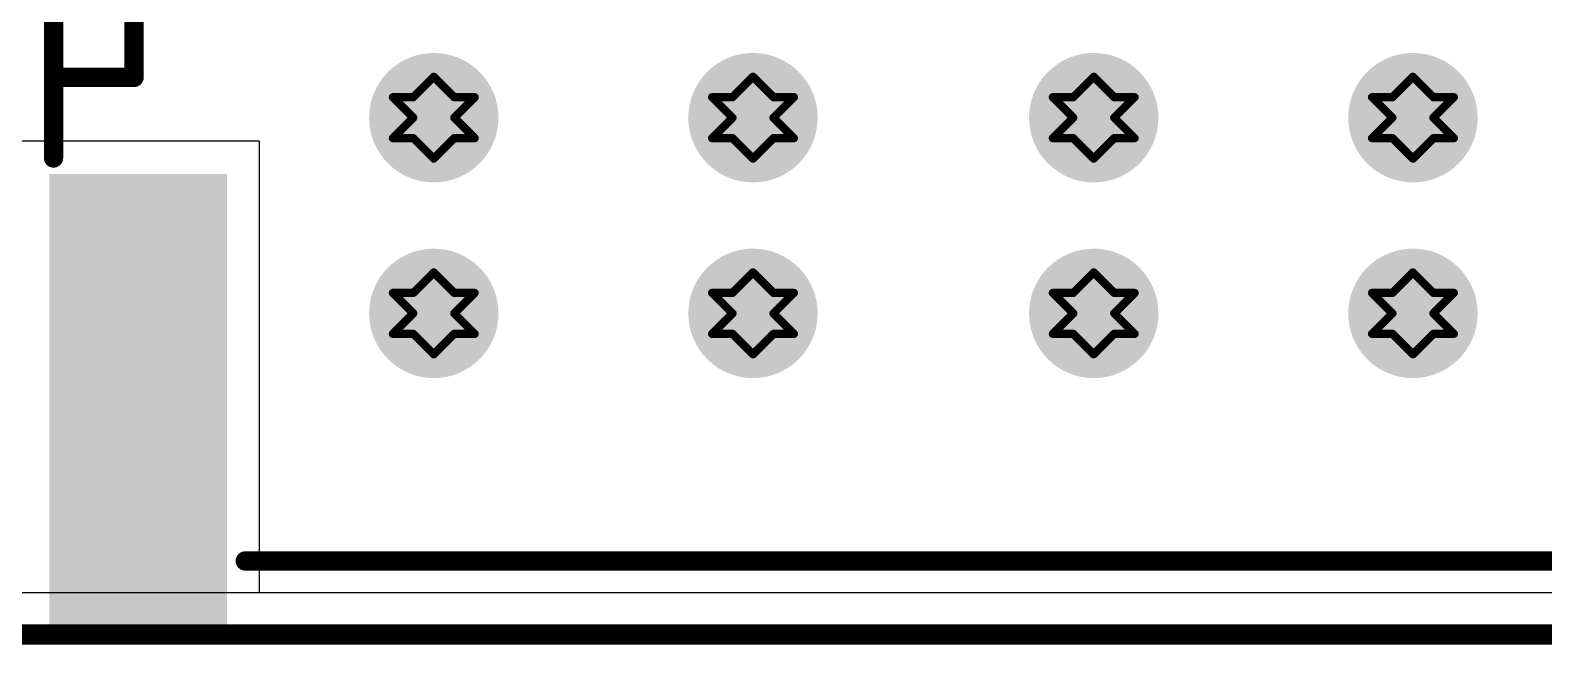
# Model space of a CAD drawing. Header units: inches. Extents: x -3 to 177, y -3 to 61.
# Drawn here: x 4.36 to 13.75, y -2.56 to 1.25 of the extents above; entities that cross this region are included whole.
import ezdxf

# ---------------------------------------------------------------- set-up
doc = ezdxf.new("R2010")
doc.units = ezdxf.units.IN
for name, color, linetype in [('Board Outline', 216, 'Continuous'), ('Bottom Layer', 5, 'Continuous'), ('Bottom Overlay', 54, 'Continuous'), ('Bottom Paste', 16, 'Continuous'), ('Bottom Solder', 6, 'Continuous'), ('Drill Drawing', 1, 'Continuous'), ('Top Layer', 1, 'Continuous'), ('Top Solder', 216, 'Continuous'), ('Via Holes', 16, 'Continuous')]:
    doc.layers.add(name, color=color, linetype=linetype)

# ---------------------------------------------------------------- blocks, each defined once
blk = doc.blocks.new('SM06B_GHS_TB_LF__SN__B_10')
at = {"layer": 'Bottom Layer'}
blk.add_hatch(color=5, dxfattribs=at).paths.add_polyline_path([(4.474590999999999, 3.0994223), (5.474589, 3.0994223), (5.474589, 0.3994277), (4.474590999999999, 0.3994277)])
at = {"layer": 'Bottom Paste'}
blk.add_hatch(color=16, dxfattribs=at).paths.add_polyline_path([(4.474590999999999, 3.0994223), (5.474589, 3.0994223), (5.474589, 0.3994277), (4.474590999999999, 0.3994277)])
at = {"layer": 'Bottom Solder'}
blk.add_hatch(color=6, dxfattribs=at).paths.add_polyline_path([(4.423791, 3.1502223), (5.525389, 3.1502223), (5.525389, 0.3486277), (4.423791, 0.3486277)])
at = {"layer": 'Bottom Overlay'}
for points in [[(-0.4500372, 2.7500072, 0.1199896, 0.1199896, 0), (-4.3100752, 2.7500072, 0.1199896, 0.1199896, 0)], [(4.3100244, 2.7500072, 0.1199896, 0.1199896, 0), (-0.4500372, 2.7500072, 0.1199896, 0.1199896, 0)], [(5.4999636, 0.2500122, 0.1199896, 0.1199896, 0), (5.4999636, -1.499997, 0.1199896, 0.1199896, 0)], [(5.4999636, -0.2499868, 0.1199896, 0.1199896, 0), (4.999964599999999, -0.2499868, 0.1199896, 0.1199896, 0)], [(4.999964599999999, -0.2499868, 0.1199896, 0.1199896, 0), (4.999964599999999, -1.499997, 0.1199896, 0.1199896, 0)]]:
    blk.add_lwpolyline(points, format="xyseb", dxfattribs=at)
for points in [[(-0.4800346, 2.7500072, 0.05999479999999999, 0.05999479999999999, 1), (-0.4200398, 2.7500072, 0.05999479999999999, 0.05999479999999999, 1)], [(-0.4800346, 2.7500072, 0.05999479999999999, 0.05999479999999999, 1), (-0.4200398, 2.7500072, 0.05999479999999999, 0.05999479999999999, 1)], [(4.280027, 2.7500072, 0.05999479999999999, 0.05999479999999999, 1), (4.3400218, 2.7500072, 0.05999479999999999, 0.05999479999999999, 1)], [(5.469966199999999, 0.2500122, 0.05999479999999999, 0.05999479999999999, 1), (5.529960999999999, 0.2500122, 0.05999479999999999, 0.05999479999999999, 1)], [(4.9699672, -0.2499868, 0.05999479999999999, 0.05999479999999999, 1), (5.029962, -0.2499868, 0.05999479999999999, 0.05999479999999999, 1)], [(4.9699672, -0.2499868, 0.05999479999999999, 0.05999479999999999, 1), (5.029962, -0.2499868, 0.05999479999999999, 0.05999479999999999, 1)], [(5.469966199999999, -0.2499868, 0.05999479999999999, 0.05999479999999999, 1), (5.529960999999999, -0.2499868, 0.05999479999999999, 0.05999479999999999, 1)]]:
    blk.add_lwpolyline(points, format="xyseb", close=True, dxfattribs=at)

msp = doc.modelspace()

# ---------------------------------------------------------------- hatches: boundary and pattern name
at = {"layer": 'Bottom Layer'}
h = msp.add_hatch(color=5, dxfattribs=at)
edge = h.paths.add_edge_path()
edge.add_arc((6.8601971, 0.70600062), 0.2999994, 0, 360)
h = msp.add_hatch(color=5, dxfattribs=at)
edge = h.paths.add_edge_path()
edge.add_arc((8.8413971, 0.70600062), 0.2999994, 0, 360)
h = msp.add_hatch(color=5, dxfattribs=at)
edge = h.paths.add_edge_path()
edge.add_arc((10.95625444, 0.70600062), 0.2999994, 0, 360)
h = msp.add_hatch(color=5, dxfattribs=at)
edge = h.paths.add_edge_path()
edge.add_arc((12.93745444, 0.70600062), 0.2999994, 0, 360)
h = msp.add_hatch(color=5, dxfattribs=at)
edge = h.paths.add_edge_path()
edge.add_arc((6.8601971, -0.508), 0.2999994, 0, 360)
h = msp.add_hatch(color=5, dxfattribs=at)
edge = h.paths.add_edge_path()
edge.add_arc((8.8413971, -0.508), 0.2999994, 0, 360)
h = msp.add_hatch(color=5, dxfattribs=at)
edge = h.paths.add_edge_path()
edge.add_arc((10.95625444, -0.508), 0.2999994, 0, 360)
h = msp.add_hatch(color=5, dxfattribs=at)
edge = h.paths.add_edge_path()
edge.add_arc((12.93745444, -0.508), 0.2999994, 0, 360)
at = {"layer": 'Bottom Solder'}
h = msp.add_hatch(color=6, dxfattribs=at)
edge = h.paths.add_edge_path()
edge.add_arc((6.8601971, 0.70600062), 0.4015993999999999, 0, 360)
h = msp.add_hatch(color=6, dxfattribs=at)
edge = h.paths.add_edge_path()
edge.add_arc((8.8413971, 0.70600062), 0.4015993999999999, 0, 360)
h = msp.add_hatch(color=6, dxfattribs=at)
edge = h.paths.add_edge_path()
edge.add_arc((10.95625444, 0.70600062), 0.4015993999999999, 0, 360)
h = msp.add_hatch(color=6, dxfattribs=at)
edge = h.paths.add_edge_path()
edge.add_arc((12.93745444, 0.70600062), 0.4015993999999999, 0, 360)
h = msp.add_hatch(color=6, dxfattribs=at)
edge = h.paths.add_edge_path()
edge.add_arc((6.8601971, -0.508), 0.4015993999999999, 0, 360)
h = msp.add_hatch(color=6, dxfattribs=at)
edge = h.paths.add_edge_path()
edge.add_arc((8.8413971, -0.508), 0.4015993999999999, 0, 360)
h = msp.add_hatch(color=6, dxfattribs=at)
edge = h.paths.add_edge_path()
edge.add_arc((10.95625444, -0.508), 0.4015993999999999, 0, 360)
h = msp.add_hatch(color=6, dxfattribs=at)
edge = h.paths.add_edge_path()
edge.add_arc((12.93745444, -0.508), 0.4015993999999999, 0, 360)
at = {"layer": 'Top Layer'}
h = msp.add_hatch(color=1, dxfattribs=at)
edge = h.paths.add_edge_path()
edge.add_arc((6.8601971, 0.70600062), 0.2999994, 0, 360)
h = msp.add_hatch(color=1, dxfattribs=at)
edge = h.paths.add_edge_path()
edge.add_arc((8.8413971, 0.70600062), 0.2999994, 0, 360)
h = msp.add_hatch(color=1, dxfattribs=at)
edge = h.paths.add_edge_path()
edge.add_arc((10.95625444, 0.70600062), 0.2999994, 0, 360)
h = msp.add_hatch(color=1, dxfattribs=at)
edge = h.paths.add_edge_path()
edge.add_arc((12.93745444, 0.70600062), 0.2999994, 0, 360)
h = msp.add_hatch(color=1, dxfattribs=at)
edge = h.paths.add_edge_path()
edge.add_arc((6.8601971, -0.508), 0.2999994, 0, 360)
h = msp.add_hatch(color=1, dxfattribs=at)
edge = h.paths.add_edge_path()
edge.add_arc((8.8413971, -0.508), 0.2999994, 0, 360)
h = msp.add_hatch(color=1, dxfattribs=at)
edge = h.paths.add_edge_path()
edge.add_arc((10.95625444, -0.508), 0.2999994, 0, 360)
h = msp.add_hatch(color=1, dxfattribs=at)
edge = h.paths.add_edge_path()
edge.add_arc((12.93745444, -0.508), 0.2999994, 0, 360)
at = {"layer": 'Top Solder'}
h = msp.add_hatch(color=216, dxfattribs=at)
edge = h.paths.add_edge_path()
edge.add_arc((6.8601971, 0.70600062), 0.4015993999999999, 0, 360)
h = msp.add_hatch(color=216, dxfattribs=at)
edge = h.paths.add_edge_path()
edge.add_arc((8.8413971, 0.70600062), 0.4015993999999999, 0, 360)
h = msp.add_hatch(color=216, dxfattribs=at)
edge = h.paths.add_edge_path()
edge.add_arc((10.95625444, 0.70600062), 0.4015993999999999, 0, 360)
h = msp.add_hatch(color=216, dxfattribs=at)
edge = h.paths.add_edge_path()
edge.add_arc((12.93745444, 0.70600062), 0.4015993999999999, 0, 360)
h = msp.add_hatch(color=216, dxfattribs=at)
edge = h.paths.add_edge_path()
edge.add_arc((6.8601971, -0.508), 0.4015993999999999, 0, 360)
h = msp.add_hatch(color=216, dxfattribs=at)
edge = h.paths.add_edge_path()
edge.add_arc((8.8413971, -0.508), 0.4015993999999999, 0, 360)
h = msp.add_hatch(color=216, dxfattribs=at)
edge = h.paths.add_edge_path()
edge.add_arc((10.95625444, -0.508), 0.4015993999999999, 0, 360)
h = msp.add_hatch(color=216, dxfattribs=at)
edge = h.paths.add_edge_path()
edge.add_arc((12.93745444, -0.508), 0.4015993999999999, 0, 360)
at = {"layer": 'Via Holes'}
h = msp.add_hatch(color=7, dxfattribs=at)
edge = h.paths.add_edge_path()
edge.add_arc((6.8601971, 0.70600062), 0.1499997, 0, 360)
h = msp.add_hatch(color=7, dxfattribs=at)
edge = h.paths.add_edge_path()
edge.add_arc((8.8413971, 0.70600062), 0.1499997, 0, 360)
h = msp.add_hatch(color=7, dxfattribs=at)
edge = h.paths.add_edge_path()
edge.add_arc((10.95625444, 0.70600062), 0.1499997, 0, 360)
h = msp.add_hatch(color=7, dxfattribs=at)
edge = h.paths.add_edge_path()
edge.add_arc((12.93745444, 0.70600062), 0.1499997, 0, 360)
h = msp.add_hatch(color=7, dxfattribs=at)
edge = h.paths.add_edge_path()
edge.add_arc((6.8601971, -0.508), 0.1499997, 0, 360)
h = msp.add_hatch(color=7, dxfattribs=at)
edge = h.paths.add_edge_path()
edge.add_arc((8.8413971, -0.508), 0.1499997, 0, 360)
h = msp.add_hatch(color=7, dxfattribs=at)
edge = h.paths.add_edge_path()
edge.add_arc((10.95625444, -0.508), 0.1499997, 0, 360)
h = msp.add_hatch(color=7, dxfattribs=at)
edge = h.paths.add_edge_path()
edge.add_arc((12.93745444, -0.508), 0.1499997, 0, 360)

# ---------------------------------------------------------------- linework, layer by layer
at = {"layer": 'Board Outline'}
msp.add_lwpolyline([(0.50000154, -2.50000008, 0.127, 0.127, 0), (19.4999991, -2.50000008, 0.127, 0.127, 0)], format="xyseb", dxfattribs=at)
at = {"layer": 'Bottom Layer'}
for p, q in [((5.779328039999999, 0.56057292), (4.27133004, 0.56057292)), ((5.779328039999999, -2.24103438), (5.779328039999999, 0.56057292)), ((14.22051004, -2.24103692), (5.779328039999999, -2.24103438))]:
    msp.add_line(p, q, dxfattribs=at)
at = {"layer": 'Drill Drawing'}
for points in [[(6.7331971, 0.83300062, 0.0508, 0.0508, 0), (6.8601971, 0.9600006199999999, 0.0508, 0.0508, 0)], [(6.8601971, 0.9600006199999999, 0.0508, 0.0508, 0), (6.987197099999999, 0.83300062, 0.0508, 0.0508, 0)], [(8.7143971, 0.83300062, 0.0508, 0.0508, 0), (8.8413971, 0.9600006199999999, 0.0508, 0.0508, 0)], [(8.8413971, 0.9600006199999999, 0.0508, 0.0508, 0), (8.9683971, 0.83300062, 0.0508, 0.0508, 0)], [(10.82925444, 0.83300062, 0.0508, 0.0508, 0), (10.95625444, 0.9600006199999999, 0.0508, 0.0508, 0)], [(10.95625444, 0.9600006199999999, 0.0508, 0.0508, 0), (11.08325444, 0.83300062, 0.0508, 0.0508, 0)], [(12.81045444, 0.83300062, 0.0508, 0.0508, 0), (12.93745444, 0.9600006199999999, 0.0508, 0.0508, 0)], [(12.93745444, 0.9600006199999999, 0.0508, 0.0508, 0), (13.06445444, 0.83300062, 0.0508, 0.0508, 0)], [(6.606197099999999, 0.83300062, 0.0508, 0.0508, 0), (6.7331971, 0.70600062, 0.0508, 0.0508, 0)], [(6.606197099999999, 0.83300062, 0.0508, 0.0508, 0), (6.7331971, 0.83300062, 0.0508, 0.0508, 0)], [(6.987197099999999, 0.83300062, 0.0508, 0.0508, 0), (7.1141971, 0.83300062, 0.0508, 0.0508, 0)], [(6.987197099999999, 0.70600062, 0.0508, 0.0508, 0), (7.1141971, 0.83300062, 0.0508, 0.0508, 0)], [(8.5873971, 0.83300062, 0.0508, 0.0508, 0), (8.7143971, 0.70600062, 0.0508, 0.0508, 0)], [(8.5873971, 0.83300062, 0.0508, 0.0508, 0), (8.7143971, 0.83300062, 0.0508, 0.0508, 0)], [(8.9683971, 0.83300062, 0.0508, 0.0508, 0), (9.0953971, 0.83300062, 0.0508, 0.0508, 0)], [(8.9683971, 0.70600062, 0.0508, 0.0508, 0), (9.0953971, 0.83300062, 0.0508, 0.0508, 0)], [(10.70225444, 0.83300062, 0.0508, 0.0508, 0), (10.82925444, 0.70600062, 0.0508, 0.0508, 0)], [(10.70225444, 0.83300062, 0.0508, 0.0508, 0), (10.82925444, 0.83300062, 0.0508, 0.0508, 0)], [(11.08325444, 0.83300062, 0.0508, 0.0508, 0), (11.21025444, 0.83300062, 0.0508, 0.0508, 0)], [(11.08325444, 0.70600062, 0.0508, 0.0508, 0), (11.21025444, 0.83300062, 0.0508, 0.0508, 0)], [(12.68345444, 0.83300062, 0.0508, 0.0508, 0), (12.81045444, 0.70600062, 0.0508, 0.0508, 0)], [(12.68345444, 0.83300062, 0.0508, 0.0508, 0), (12.81045444, 0.83300062, 0.0508, 0.0508, 0)], [(13.06445444, 0.83300062, 0.0508, 0.0508, 0), (13.19145444, 0.83300062, 0.0508, 0.0508, 0)], [(13.06445444, 0.70600062, 0.0508, 0.0508, 0), (13.19145444, 0.83300062, 0.0508, 0.0508, 0)], [(6.606197099999999, 0.57900062, 0.0508, 0.0508, 0), (6.7331971, 0.70600062, 0.0508, 0.0508, 0)], [(6.987197099999999, 0.70600062, 0.0508, 0.0508, 0), (7.1141971, 0.57900062, 0.0508, 0.0508, 0)], [(8.5873971, 0.57900062, 0.0508, 0.0508, 0), (8.7143971, 0.70600062, 0.0508, 0.0508, 0)], [(8.9683971, 0.70600062, 0.0508, 0.0508, 0), (9.0953971, 0.57900062, 0.0508, 0.0508, 0)], [(10.70225444, 0.57900062, 0.0508, 0.0508, 0), (10.82925444, 0.70600062, 0.0508, 0.0508, 0)], [(11.08325444, 0.70600062, 0.0508, 0.0508, 0), (11.21025444, 0.57900062, 0.0508, 0.0508, 0)], [(12.68345444, 0.57900062, 0.0508, 0.0508, 0), (12.81045444, 0.70600062, 0.0508, 0.0508, 0)], [(13.06445444, 0.70600062, 0.0508, 0.0508, 0), (13.19145444, 0.57900062, 0.0508, 0.0508, 0)], [(6.606197099999999, 0.57900062, 0.0508, 0.0508, 0), (6.7331971, 0.57900062, 0.0508, 0.0508, 0)], [(6.7331971, 0.57900062, 0.0508, 0.0508, 0), (6.8601971, 0.45200062, 0.0508, 0.0508, 0)], [(6.8601971, 0.45200062, 0.0508, 0.0508, 0), (6.987197099999999, 0.57900062, 0.0508, 0.0508, 0)], [(6.987197099999999, 0.57900062, 0.0508, 0.0508, 0), (7.1141971, 0.57900062, 0.0508, 0.0508, 0)], [(8.5873971, 0.57900062, 0.0508, 0.0508, 0), (8.7143971, 0.57900062, 0.0508, 0.0508, 0)], [(8.7143971, 0.57900062, 0.0508, 0.0508, 0), (8.8413971, 0.45200062, 0.0508, 0.0508, 0)], [(8.8413971, 0.45200062, 0.0508, 0.0508, 0), (8.9683971, 0.57900062, 0.0508, 0.0508, 0)], [(8.9683971, 0.57900062, 0.0508, 0.0508, 0), (9.0953971, 0.57900062, 0.0508, 0.0508, 0)], [(10.70225444, 0.57900062, 0.0508, 0.0508, 0), (10.82925444, 0.57900062, 0.0508, 0.0508, 0)], [(10.82925444, 0.57900062, 0.0508, 0.0508, 0), (10.95625444, 0.45200062, 0.0508, 0.0508, 0)], [(10.95625444, 0.45200062, 0.0508, 0.0508, 0), (11.08325444, 0.57900062, 0.0508, 0.0508, 0)], [(11.08325444, 0.57900062, 0.0508, 0.0508, 0), (11.21025444, 0.57900062, 0.0508, 0.0508, 0)], [(12.68345444, 0.57900062, 0.0508, 0.0508, 0), (12.81045444, 0.57900062, 0.0508, 0.0508, 0)], [(12.81045444, 0.57900062, 0.0508, 0.0508, 0), (12.93745444, 0.45200062, 0.0508, 0.0508, 0)], [(12.93745444, 0.45200062, 0.0508, 0.0508, 0), (13.06445444, 0.57900062, 0.0508, 0.0508, 0)], [(13.06445444, 0.57900062, 0.0508, 0.0508, 0), (13.19145444, 0.57900062, 0.0508, 0.0508, 0)], [(6.7331971, -0.3809999999999999, 0.0508, 0.0508, 0), (6.8601971, -0.254, 0.0508, 0.0508, 0)], [(6.8601971, -0.254, 0.0508, 0.0508, 0), (6.987197099999999, -0.3809999999999999, 0.0508, 0.0508, 0)], [(8.7143971, -0.3809999999999999, 0.0508, 0.0508, 0), (8.8413971, -0.254, 0.0508, 0.0508, 0)], [(8.8413971, -0.254, 0.0508, 0.0508, 0), (8.9683971, -0.3809999999999999, 0.0508, 0.0508, 0)], [(10.82925444, -0.3809999999999999, 0.0508, 0.0508, 0), (10.95625444, -0.254, 0.0508, 0.0508, 0)], [(10.95625444, -0.254, 0.0508, 0.0508, 0), (11.08325444, -0.3809999999999999, 0.0508, 0.0508, 0)], [(12.81045444, -0.3809999999999999, 0.0508, 0.0508, 0), (12.93745444, -0.254, 0.0508, 0.0508, 0)], [(12.93745444, -0.254, 0.0508, 0.0508, 0), (13.06445444, -0.3809999999999999, 0.0508, 0.0508, 0)], [(6.606197099999999, -0.3809999999999999, 0.0508, 0.0508, 0), (6.7331971, -0.508, 0.0508, 0.0508, 0)], [(6.606197099999999, -0.3809999999999999, 0.0508, 0.0508, 0), (6.7331971, -0.3809999999999999, 0.0508, 0.0508, 0)], [(6.987197099999999, -0.3809999999999999, 0.0508, 0.0508, 0), (7.1141971, -0.3809999999999999, 0.0508, 0.0508, 0)], [(6.987197099999999, -0.508, 0.0508, 0.0508, 0), (7.1141971, -0.3809999999999999, 0.0508, 0.0508, 0)], [(8.5873971, -0.3809999999999999, 0.0508, 0.0508, 0), (8.7143971, -0.508, 0.0508, 0.0508, 0)], [(8.5873971, -0.3809999999999999, 0.0508, 0.0508, 0), (8.7143971, -0.3809999999999999, 0.0508, 0.0508, 0)], [(8.9683971, -0.3809999999999999, 0.0508, 0.0508, 0), (9.0953971, -0.3809999999999999, 0.0508, 0.0508, 0)], [(8.9683971, -0.508, 0.0508, 0.0508, 0), (9.0953971, -0.3809999999999999, 0.0508, 0.0508, 0)], [(10.70225444, -0.3809999999999999, 0.0508, 0.0508, 0), (10.82925444, -0.508, 0.0508, 0.0508, 0)], [(10.70225444, -0.3809999999999999, 0.0508, 0.0508, 0), (10.82925444, -0.3809999999999999, 0.0508, 0.0508, 0)], [(11.08325444, -0.3809999999999999, 0.0508, 0.0508, 0), (11.21025444, -0.3809999999999999, 0.0508, 0.0508, 0)], [(11.08325444, -0.508, 0.0508, 0.0508, 0), (11.21025444, -0.3809999999999999, 0.0508, 0.0508, 0)], [(12.68345444, -0.3809999999999999, 0.0508, 0.0508, 0), (12.81045444, -0.508, 0.0508, 0.0508, 0)], [(12.68345444, -0.3809999999999999, 0.0508, 0.0508, 0), (12.81045444, -0.3809999999999999, 0.0508, 0.0508, 0)], [(13.06445444, -0.3809999999999999, 0.0508, 0.0508, 0), (13.19145444, -0.3809999999999999, 0.0508, 0.0508, 0)], [(13.06445444, -0.508, 0.0508, 0.0508, 0), (13.19145444, -0.3809999999999999, 0.0508, 0.0508, 0)], [(6.606197099999999, -0.635, 0.0508, 0.0508, 0), (6.7331971, -0.508, 0.0508, 0.0508, 0)], [(6.987197099999999, -0.508, 0.0508, 0.0508, 0), (7.1141971, -0.635, 0.0508, 0.0508, 0)], [(8.5873971, -0.635, 0.0508, 0.0508, 0), (8.7143971, -0.508, 0.0508, 0.0508, 0)], [(8.9683971, -0.508, 0.0508, 0.0508, 0), (9.0953971, -0.635, 0.0508, 0.0508, 0)], [(10.70225444, -0.635, 0.0508, 0.0508, 0), (10.82925444, -0.508, 0.0508, 0.0508, 0)], [(11.08325444, -0.508, 0.0508, 0.0508, 0), (11.21025444, -0.635, 0.0508, 0.0508, 0)], [(12.68345444, -0.635, 0.0508, 0.0508, 0), (12.81045444, -0.508, 0.0508, 0.0508, 0)], [(13.06445444, -0.508, 0.0508, 0.0508, 0), (13.19145444, -0.635, 0.0508, 0.0508, 0)], [(6.606197099999999, -0.635, 0.0508, 0.0508, 0), (6.7331971, -0.635, 0.0508, 0.0508, 0)], [(6.7331971, -0.635, 0.0508, 0.0508, 0), (6.8601971, -0.7619999999999999, 0.0508, 0.0508, 0)], [(6.8601971, -0.7619999999999999, 0.0508, 0.0508, 0), (6.987197099999999, -0.635, 0.0508, 0.0508, 0)], [(6.987197099999999, -0.635, 0.0508, 0.0508, 0), (7.1141971, -0.635, 0.0508, 0.0508, 0)], [(8.5873971, -0.635, 0.0508, 0.0508, 0), (8.7143971, -0.635, 0.0508, 0.0508, 0)], [(8.7143971, -0.635, 0.0508, 0.0508, 0), (8.8413971, -0.7619999999999999, 0.0508, 0.0508, 0)], [(8.8413971, -0.7619999999999999, 0.0508, 0.0508, 0), (8.9683971, -0.635, 0.0508, 0.0508, 0)], [(8.9683971, -0.635, 0.0508, 0.0508, 0), (9.0953971, -0.635, 0.0508, 0.0508, 0)], [(10.70225444, -0.635, 0.0508, 0.0508, 0), (10.82925444, -0.635, 0.0508, 0.0508, 0)], [(10.82925444, -0.635, 0.0508, 0.0508, 0), (10.95625444, -0.7619999999999999, 0.0508, 0.0508, 0)], [(10.95625444, -0.7619999999999999, 0.0508, 0.0508, 0), (11.08325444, -0.635, 0.0508, 0.0508, 0)], [(11.08325444, -0.635, 0.0508, 0.0508, 0), (11.21025444, -0.635, 0.0508, 0.0508, 0)], [(12.68345444, -0.635, 0.0508, 0.0508, 0), (12.81045444, -0.635, 0.0508, 0.0508, 0)], [(12.81045444, -0.635, 0.0508, 0.0508, 0), (12.93745444, -0.7619999999999999, 0.0508, 0.0508, 0)], [(12.93745444, -0.7619999999999999, 0.0508, 0.0508, 0), (13.06445444, -0.635, 0.0508, 0.0508, 0)], [(13.06445444, -0.635, 0.0508, 0.0508, 0), (13.19145444, -0.635, 0.0508, 0.0508, 0)]]:
    msp.add_lwpolyline(points, format="xyseb", dxfattribs=at)
for points in [[(6.8474971, 0.9600006199999999, 0.0254, 0.0254, 1), (6.872897099999999, 0.9600006199999999, 0.0254, 0.0254, 1)], [(6.8474971, 0.9600006199999999, 0.0254, 0.0254, 1), (6.872897099999999, 0.9600006199999999, 0.0254, 0.0254, 1)], [(8.8286971, 0.9600006199999999, 0.0254, 0.0254, 1), (8.8540971, 0.9600006199999999, 0.0254, 0.0254, 1)], [(8.8286971, 0.9600006199999999, 0.0254, 0.0254, 1), (8.8540971, 0.9600006199999999, 0.0254, 0.0254, 1)], [(10.94355444, 0.9600006199999999, 0.0254, 0.0254, 1), (10.96895444, 0.9600006199999999, 0.0254, 0.0254, 1)], [(10.94355444, 0.9600006199999999, 0.0254, 0.0254, 1), (10.96895444, 0.9600006199999999, 0.0254, 0.0254, 1)], [(12.92475444, 0.9600006199999999, 0.0254, 0.0254, 1), (12.95015444, 0.9600006199999999, 0.0254, 0.0254, 1)], [(12.92475444, 0.9600006199999999, 0.0254, 0.0254, 1), (12.95015444, 0.9600006199999999, 0.0254, 0.0254, 1)], [(6.5934971, 0.83300062, 0.0254, 0.0254, 1), (6.6188971, 0.83300062, 0.0254, 0.0254, 1)], [(6.5934971, 0.83300062, 0.0254, 0.0254, 1), (6.6188971, 0.83300062, 0.0254, 0.0254, 1)], [(6.720497099999999, 0.83300062, 0.0254, 0.0254, 1), (6.7458971, 0.83300062, 0.0254, 0.0254, 1)], [(6.720497099999999, 0.83300062, 0.0254, 0.0254, 1), (6.7458971, 0.83300062, 0.0254, 0.0254, 1)], [(6.9744971, 0.83300062, 0.0254, 0.0254, 1), (6.9998971, 0.83300062, 0.0254, 0.0254, 1)], [(6.9744971, 0.83300062, 0.0254, 0.0254, 1), (6.9998971, 0.83300062, 0.0254, 0.0254, 1)], [(7.1014971, 0.83300062, 0.0254, 0.0254, 1), (7.1268971, 0.83300062, 0.0254, 0.0254, 1)], [(7.1014971, 0.83300062, 0.0254, 0.0254, 1), (7.1268971, 0.83300062, 0.0254, 0.0254, 1)], [(8.5746971, 0.83300062, 0.0254, 0.0254, 1), (8.6000971, 0.83300062, 0.0254, 0.0254, 1)], [(8.5746971, 0.83300062, 0.0254, 0.0254, 1), (8.6000971, 0.83300062, 0.0254, 0.0254, 1)], [(8.7016971, 0.83300062, 0.0254, 0.0254, 1), (8.7270971, 0.83300062, 0.0254, 0.0254, 1)], [(8.7016971, 0.83300062, 0.0254, 0.0254, 1), (8.7270971, 0.83300062, 0.0254, 0.0254, 1)], [(8.9556971, 0.83300062, 0.0254, 0.0254, 1), (8.9810971, 0.83300062, 0.0254, 0.0254, 1)], [(8.9556971, 0.83300062, 0.0254, 0.0254, 1), (8.9810971, 0.83300062, 0.0254, 0.0254, 1)], [(9.082697099999999, 0.83300062, 0.0254, 0.0254, 1), (9.108097099999998, 0.83300062, 0.0254, 0.0254, 1)], [(9.082697099999999, 0.83300062, 0.0254, 0.0254, 1), (9.108097099999998, 0.83300062, 0.0254, 0.0254, 1)], [(10.68955444, 0.83300062, 0.0254, 0.0254, 1), (10.71495444, 0.83300062, 0.0254, 0.0254, 1)], [(10.68955444, 0.83300062, 0.0254, 0.0254, 1), (10.71495444, 0.83300062, 0.0254, 0.0254, 1)], [(10.81655444, 0.83300062, 0.0254, 0.0254, 1), (10.84195444, 0.83300062, 0.0254, 0.0254, 1)], [(10.81655444, 0.83300062, 0.0254, 0.0254, 1), (10.84195444, 0.83300062, 0.0254, 0.0254, 1)], [(11.07055444, 0.83300062, 0.0254, 0.0254, 1), (11.09595444, 0.83300062, 0.0254, 0.0254, 1)], [(11.07055444, 0.83300062, 0.0254, 0.0254, 1), (11.09595444, 0.83300062, 0.0254, 0.0254, 1)], [(11.19755444, 0.83300062, 0.0254, 0.0254, 1), (11.22295444, 0.83300062, 0.0254, 0.0254, 1)], [(11.19755444, 0.83300062, 0.0254, 0.0254, 1), (11.22295444, 0.83300062, 0.0254, 0.0254, 1)], [(12.67075444, 0.83300062, 0.0254, 0.0254, 1), (12.69615444, 0.83300062, 0.0254, 0.0254, 1)], [(12.67075444, 0.83300062, 0.0254, 0.0254, 1), (12.69615444, 0.83300062, 0.0254, 0.0254, 1)], [(12.79775444, 0.83300062, 0.0254, 0.0254, 1), (12.82315444, 0.83300062, 0.0254, 0.0254, 1)], [(12.79775444, 0.83300062, 0.0254, 0.0254, 1), (12.82315444, 0.83300062, 0.0254, 0.0254, 1)], [(13.05175444, 0.83300062, 0.0254, 0.0254, 1), (13.07715444, 0.83300062, 0.0254, 0.0254, 1)], [(13.05175444, 0.83300062, 0.0254, 0.0254, 1), (13.07715444, 0.83300062, 0.0254, 0.0254, 1)], [(13.17875444, 0.83300062, 0.0254, 0.0254, 1), (13.20415444, 0.83300062, 0.0254, 0.0254, 1)], [(13.17875444, 0.83300062, 0.0254, 0.0254, 1), (13.20415444, 0.83300062, 0.0254, 0.0254, 1)], [(6.720497099999999, 0.70600062, 0.0254, 0.0254, 1), (6.7458971, 0.70600062, 0.0254, 0.0254, 1)], [(6.720497099999999, 0.70600062, 0.0254, 0.0254, 1), (6.7458971, 0.70600062, 0.0254, 0.0254, 1)], [(6.9744971, 0.70600062, 0.0254, 0.0254, 1), (6.9998971, 0.70600062, 0.0254, 0.0254, 1)], [(6.9744971, 0.70600062, 0.0254, 0.0254, 1), (6.9998971, 0.70600062, 0.0254, 0.0254, 1)], [(8.7016971, 0.70600062, 0.0254, 0.0254, 1), (8.7270971, 0.70600062, 0.0254, 0.0254, 1)], [(8.7016971, 0.70600062, 0.0254, 0.0254, 1), (8.7270971, 0.70600062, 0.0254, 0.0254, 1)], [(8.9556971, 0.70600062, 0.0254, 0.0254, 1), (8.9810971, 0.70600062, 0.0254, 0.0254, 1)], [(8.9556971, 0.70600062, 0.0254, 0.0254, 1), (8.9810971, 0.70600062, 0.0254, 0.0254, 1)], [(10.81655444, 0.70600062, 0.0254, 0.0254, 1), (10.84195444, 0.70600062, 0.0254, 0.0254, 1)], [(10.81655444, 0.70600062, 0.0254, 0.0254, 1), (10.84195444, 0.70600062, 0.0254, 0.0254, 1)], [(11.07055444, 0.70600062, 0.0254, 0.0254, 1), (11.09595444, 0.70600062, 0.0254, 0.0254, 1)], [(11.07055444, 0.70600062, 0.0254, 0.0254, 1), (11.09595444, 0.70600062, 0.0254, 0.0254, 1)], [(12.79775444, 0.70600062, 0.0254, 0.0254, 1), (12.82315444, 0.70600062, 0.0254, 0.0254, 1)], [(12.79775444, 0.70600062, 0.0254, 0.0254, 1), (12.82315444, 0.70600062, 0.0254, 0.0254, 1)], [(13.05175444, 0.70600062, 0.0254, 0.0254, 1), (13.07715444, 0.70600062, 0.0254, 0.0254, 1)], [(13.05175444, 0.70600062, 0.0254, 0.0254, 1), (13.07715444, 0.70600062, 0.0254, 0.0254, 1)], [(6.5934971, 0.57900062, 0.0254, 0.0254, 1), (6.6188971, 0.57900062, 0.0254, 0.0254, 1)], [(6.5934971, 0.57900062, 0.0254, 0.0254, 1), (6.6188971, 0.57900062, 0.0254, 0.0254, 1)], [(6.720497099999999, 0.57900062, 0.0254, 0.0254, 1), (6.7458971, 0.57900062, 0.0254, 0.0254, 1)], [(6.720497099999999, 0.57900062, 0.0254, 0.0254, 1), (6.7458971, 0.57900062, 0.0254, 0.0254, 1)], [(6.9744971, 0.57900062, 0.0254, 0.0254, 1), (6.9998971, 0.57900062, 0.0254, 0.0254, 1)], [(6.9744971, 0.57900062, 0.0254, 0.0254, 1), (6.9998971, 0.57900062, 0.0254, 0.0254, 1)], [(7.1014971, 0.57900062, 0.0254, 0.0254, 1), (7.1268971, 0.57900062, 0.0254, 0.0254, 1)], [(7.1014971, 0.57900062, 0.0254, 0.0254, 1), (7.1268971, 0.57900062, 0.0254, 0.0254, 1)], [(8.5746971, 0.57900062, 0.0254, 0.0254, 1), (8.6000971, 0.57900062, 0.0254, 0.0254, 1)], [(8.5746971, 0.57900062, 0.0254, 0.0254, 1), (8.6000971, 0.57900062, 0.0254, 0.0254, 1)], [(8.7016971, 0.57900062, 0.0254, 0.0254, 1), (8.7270971, 0.57900062, 0.0254, 0.0254, 1)], [(8.7016971, 0.57900062, 0.0254, 0.0254, 1), (8.7270971, 0.57900062, 0.0254, 0.0254, 1)], [(8.9556971, 0.57900062, 0.0254, 0.0254, 1), (8.9810971, 0.57900062, 0.0254, 0.0254, 1)], [(8.9556971, 0.57900062, 0.0254, 0.0254, 1), (8.9810971, 0.57900062, 0.0254, 0.0254, 1)], [(9.082697099999999, 0.57900062, 0.0254, 0.0254, 1), (9.108097099999998, 0.57900062, 0.0254, 0.0254, 1)], [(9.082697099999999, 0.57900062, 0.0254, 0.0254, 1), (9.108097099999998, 0.57900062, 0.0254, 0.0254, 1)], [(10.68955444, 0.57900062, 0.0254, 0.0254, 1), (10.71495444, 0.57900062, 0.0254, 0.0254, 1)], [(10.68955444, 0.57900062, 0.0254, 0.0254, 1), (10.71495444, 0.57900062, 0.0254, 0.0254, 1)], [(10.81655444, 0.57900062, 0.0254, 0.0254, 1), (10.84195444, 0.57900062, 0.0254, 0.0254, 1)], [(10.81655444, 0.57900062, 0.0254, 0.0254, 1), (10.84195444, 0.57900062, 0.0254, 0.0254, 1)], [(11.07055444, 0.57900062, 0.0254, 0.0254, 1), (11.09595444, 0.57900062, 0.0254, 0.0254, 1)], [(11.07055444, 0.57900062, 0.0254, 0.0254, 1), (11.09595444, 0.57900062, 0.0254, 0.0254, 1)], [(11.19755444, 0.57900062, 0.0254, 0.0254, 1), (11.22295444, 0.57900062, 0.0254, 0.0254, 1)], [(11.19755444, 0.57900062, 0.0254, 0.0254, 1), (11.22295444, 0.57900062, 0.0254, 0.0254, 1)], [(12.67075444, 0.57900062, 0.0254, 0.0254, 1), (12.69615444, 0.57900062, 0.0254, 0.0254, 1)], [(12.67075444, 0.57900062, 0.0254, 0.0254, 1), (12.69615444, 0.57900062, 0.0254, 0.0254, 1)], [(12.79775444, 0.57900062, 0.0254, 0.0254, 1), (12.82315444, 0.57900062, 0.0254, 0.0254, 1)], [(12.79775444, 0.57900062, 0.0254, 0.0254, 1), (12.82315444, 0.57900062, 0.0254, 0.0254, 1)], [(13.05175444, 0.57900062, 0.0254, 0.0254, 1), (13.07715444, 0.57900062, 0.0254, 0.0254, 1)], [(13.05175444, 0.57900062, 0.0254, 0.0254, 1), (13.07715444, 0.57900062, 0.0254, 0.0254, 1)], [(13.17875444, 0.57900062, 0.0254, 0.0254, 1), (13.20415444, 0.57900062, 0.0254, 0.0254, 1)], [(13.17875444, 0.57900062, 0.0254, 0.0254, 1), (13.20415444, 0.57900062, 0.0254, 0.0254, 1)], [(6.8474971, 0.45200062, 0.0254, 0.0254, 1), (6.872897099999999, 0.45200062, 0.0254, 0.0254, 1)], [(6.8474971, 0.45200062, 0.0254, 0.0254, 1), (6.872897099999999, 0.45200062, 0.0254, 0.0254, 1)], [(8.8286971, 0.45200062, 0.0254, 0.0254, 1), (8.8540971, 0.45200062, 0.0254, 0.0254, 1)], [(8.8286971, 0.45200062, 0.0254, 0.0254, 1), (8.8540971, 0.45200062, 0.0254, 0.0254, 1)], [(10.94355444, 0.45200062, 0.0254, 0.0254, 1), (10.96895444, 0.45200062, 0.0254, 0.0254, 1)], [(10.94355444, 0.45200062, 0.0254, 0.0254, 1), (10.96895444, 0.45200062, 0.0254, 0.0254, 1)], [(12.92475444, 0.45200062, 0.0254, 0.0254, 1), (12.95015444, 0.45200062, 0.0254, 0.0254, 1)], [(12.92475444, 0.45200062, 0.0254, 0.0254, 1), (12.95015444, 0.45200062, 0.0254, 0.0254, 1)], [(6.8474971, -0.254, 0.0254, 0.0254, 1), (6.872897099999999, -0.254, 0.0254, 0.0254, 1)], [(6.8474971, -0.254, 0.0254, 0.0254, 1), (6.872897099999999, -0.254, 0.0254, 0.0254, 1)], [(8.8286971, -0.254, 0.0254, 0.0254, 1), (8.8540971, -0.254, 0.0254, 0.0254, 1)], [(8.8286971, -0.254, 0.0254, 0.0254, 1), (8.8540971, -0.254, 0.0254, 0.0254, 1)], [(10.94355444, -0.254, 0.0254, 0.0254, 1), (10.96895444, -0.254, 0.0254, 0.0254, 1)], [(10.94355444, -0.254, 0.0254, 0.0254, 1), (10.96895444, -0.254, 0.0254, 0.0254, 1)], [(12.92475444, -0.254, 0.0254, 0.0254, 1), (12.95015444, -0.254, 0.0254, 0.0254, 1)], [(12.92475444, -0.254, 0.0254, 0.0254, 1), (12.95015444, -0.254, 0.0254, 0.0254, 1)], [(6.5934971, -0.3809999999999999, 0.0254, 0.0254, 1), (6.6188971, -0.3809999999999999, 0.0254, 0.0254, 1)], [(6.5934971, -0.3809999999999999, 0.0254, 0.0254, 1), (6.6188971, -0.3809999999999999, 0.0254, 0.0254, 1)], [(6.720497099999999, -0.3809999999999999, 0.0254, 0.0254, 1), (6.7458971, -0.3809999999999999, 0.0254, 0.0254, 1)], [(6.720497099999999, -0.3809999999999999, 0.0254, 0.0254, 1), (6.7458971, -0.3809999999999999, 0.0254, 0.0254, 1)], [(6.9744971, -0.3809999999999999, 0.0254, 0.0254, 1), (6.9998971, -0.3809999999999999, 0.0254, 0.0254, 1)], [(6.9744971, -0.3809999999999999, 0.0254, 0.0254, 1), (6.9998971, -0.3809999999999999, 0.0254, 0.0254, 1)], [(7.1014971, -0.3809999999999999, 0.0254, 0.0254, 1), (7.1268971, -0.3809999999999999, 0.0254, 0.0254, 1)], [(7.1014971, -0.3809999999999999, 0.0254, 0.0254, 1), (7.1268971, -0.3809999999999999, 0.0254, 0.0254, 1)], [(8.5746971, -0.3809999999999999, 0.0254, 0.0254, 1), (8.6000971, -0.3809999999999999, 0.0254, 0.0254, 1)], [(8.5746971, -0.3809999999999999, 0.0254, 0.0254, 1), (8.6000971, -0.3809999999999999, 0.0254, 0.0254, 1)], [(8.7016971, -0.3809999999999999, 0.0254, 0.0254, 1), (8.7270971, -0.3809999999999999, 0.0254, 0.0254, 1)], [(8.7016971, -0.3809999999999999, 0.0254, 0.0254, 1), (8.7270971, -0.3809999999999999, 0.0254, 0.0254, 1)], [(8.9556971, -0.3809999999999999, 0.0254, 0.0254, 1), (8.9810971, -0.3809999999999999, 0.0254, 0.0254, 1)], [(8.9556971, -0.3809999999999999, 0.0254, 0.0254, 1), (8.9810971, -0.3809999999999999, 0.0254, 0.0254, 1)], [(9.082697099999999, -0.3809999999999999, 0.0254, 0.0254, 1), (9.108097099999998, -0.3809999999999999, 0.0254, 0.0254, 1)], [(9.082697099999999, -0.3809999999999999, 0.0254, 0.0254, 1), (9.108097099999998, -0.3809999999999999, 0.0254, 0.0254, 1)], [(10.68955444, -0.3809999999999999, 0.0254, 0.0254, 1), (10.71495444, -0.3809999999999999, 0.0254, 0.0254, 1)], [(10.68955444, -0.3809999999999999, 0.0254, 0.0254, 1), (10.71495444, -0.3809999999999999, 0.0254, 0.0254, 1)], [(10.81655444, -0.3809999999999999, 0.0254, 0.0254, 1), (10.84195444, -0.3809999999999999, 0.0254, 0.0254, 1)], [(10.81655444, -0.3809999999999999, 0.0254, 0.0254, 1), (10.84195444, -0.3809999999999999, 0.0254, 0.0254, 1)], [(11.07055444, -0.3809999999999999, 0.0254, 0.0254, 1), (11.09595444, -0.3809999999999999, 0.0254, 0.0254, 1)], [(11.07055444, -0.3809999999999999, 0.0254, 0.0254, 1), (11.09595444, -0.3809999999999999, 0.0254, 0.0254, 1)], [(11.19755444, -0.3809999999999999, 0.0254, 0.0254, 1), (11.22295444, -0.3809999999999999, 0.0254, 0.0254, 1)], [(11.19755444, -0.3809999999999999, 0.0254, 0.0254, 1), (11.22295444, -0.3809999999999999, 0.0254, 0.0254, 1)], [(12.67075444, -0.3809999999999999, 0.0254, 0.0254, 1), (12.69615444, -0.3809999999999999, 0.0254, 0.0254, 1)], [(12.67075444, -0.3809999999999999, 0.0254, 0.0254, 1), (12.69615444, -0.3809999999999999, 0.0254, 0.0254, 1)], [(12.79775444, -0.3809999999999999, 0.0254, 0.0254, 1), (12.82315444, -0.3809999999999999, 0.0254, 0.0254, 1)], [(12.79775444, -0.3809999999999999, 0.0254, 0.0254, 1), (12.82315444, -0.3809999999999999, 0.0254, 0.0254, 1)], [(13.05175444, -0.3809999999999999, 0.0254, 0.0254, 1), (13.07715444, -0.3809999999999999, 0.0254, 0.0254, 1)], [(13.05175444, -0.3809999999999999, 0.0254, 0.0254, 1), (13.07715444, -0.3809999999999999, 0.0254, 0.0254, 1)], [(13.17875444, -0.3809999999999999, 0.0254, 0.0254, 1), (13.20415444, -0.3809999999999999, 0.0254, 0.0254, 1)], [(13.17875444, -0.3809999999999999, 0.0254, 0.0254, 1), (13.20415444, -0.3809999999999999, 0.0254, 0.0254, 1)], [(6.720497099999999, -0.508, 0.0254, 0.0254, 1), (6.7458971, -0.508, 0.0254, 0.0254, 1)], [(6.720497099999999, -0.508, 0.0254, 0.0254, 1), (6.7458971, -0.508, 0.0254, 0.0254, 1)], [(6.9744971, -0.508, 0.0254, 0.0254, 1), (6.9998971, -0.508, 0.0254, 0.0254, 1)], [(6.9744971, -0.508, 0.0254, 0.0254, 1), (6.9998971, -0.508, 0.0254, 0.0254, 1)], [(8.7016971, -0.508, 0.0254, 0.0254, 1), (8.7270971, -0.508, 0.0254, 0.0254, 1)], [(8.7016971, -0.508, 0.0254, 0.0254, 1), (8.7270971, -0.508, 0.0254, 0.0254, 1)], [(8.9556971, -0.508, 0.0254, 0.0254, 1), (8.9810971, -0.508, 0.0254, 0.0254, 1)], [(8.9556971, -0.508, 0.0254, 0.0254, 1), (8.9810971, -0.508, 0.0254, 0.0254, 1)], [(10.81655444, -0.508, 0.0254, 0.0254, 1), (10.84195444, -0.508, 0.0254, 0.0254, 1)], [(10.81655444, -0.508, 0.0254, 0.0254, 1), (10.84195444, -0.508, 0.0254, 0.0254, 1)], [(11.07055444, -0.508, 0.0254, 0.0254, 1), (11.09595444, -0.508, 0.0254, 0.0254, 1)], [(11.07055444, -0.508, 0.0254, 0.0254, 1), (11.09595444, -0.508, 0.0254, 0.0254, 1)], [(12.79775444, -0.508, 0.0254, 0.0254, 1), (12.82315444, -0.508, 0.0254, 0.0254, 1)], [(12.79775444, -0.508, 0.0254, 0.0254, 1), (12.82315444, -0.508, 0.0254, 0.0254, 1)], [(13.05175444, -0.508, 0.0254, 0.0254, 1), (13.07715444, -0.508, 0.0254, 0.0254, 1)], [(13.05175444, -0.508, 0.0254, 0.0254, 1), (13.07715444, -0.508, 0.0254, 0.0254, 1)], [(6.5934971, -0.635, 0.0254, 0.0254, 1), (6.6188971, -0.635, 0.0254, 0.0254, 1)], [(6.5934971, -0.635, 0.0254, 0.0254, 1), (6.6188971, -0.635, 0.0254, 0.0254, 1)], [(6.720497099999999, -0.635, 0.0254, 0.0254, 1), (6.7458971, -0.635, 0.0254, 0.0254, 1)], [(6.720497099999999, -0.635, 0.0254, 0.0254, 1), (6.7458971, -0.635, 0.0254, 0.0254, 1)], [(6.9744971, -0.635, 0.0254, 0.0254, 1), (6.9998971, -0.635, 0.0254, 0.0254, 1)], [(6.9744971, -0.635, 0.0254, 0.0254, 1), (6.9998971, -0.635, 0.0254, 0.0254, 1)], [(7.1014971, -0.635, 0.0254, 0.0254, 1), (7.1268971, -0.635, 0.0254, 0.0254, 1)], [(7.1014971, -0.635, 0.0254, 0.0254, 1), (7.1268971, -0.635, 0.0254, 0.0254, 1)], [(8.5746971, -0.635, 0.0254, 0.0254, 1), (8.6000971, -0.635, 0.0254, 0.0254, 1)], [(8.5746971, -0.635, 0.0254, 0.0254, 1), (8.6000971, -0.635, 0.0254, 0.0254, 1)], [(8.7016971, -0.635, 0.0254, 0.0254, 1), (8.7270971, -0.635, 0.0254, 0.0254, 1)], [(8.7016971, -0.635, 0.0254, 0.0254, 1), (8.7270971, -0.635, 0.0254, 0.0254, 1)], [(8.9556971, -0.635, 0.0254, 0.0254, 1), (8.9810971, -0.635, 0.0254, 0.0254, 1)], [(8.9556971, -0.635, 0.0254, 0.0254, 1), (8.9810971, -0.635, 0.0254, 0.0254, 1)], [(9.082697099999999, -0.635, 0.0254, 0.0254, 1), (9.108097099999998, -0.635, 0.0254, 0.0254, 1)], [(9.082697099999999, -0.635, 0.0254, 0.0254, 1), (9.108097099999998, -0.635, 0.0254, 0.0254, 1)], [(10.68955444, -0.635, 0.0254, 0.0254, 1), (10.71495444, -0.635, 0.0254, 0.0254, 1)], [(10.68955444, -0.635, 0.0254, 0.0254, 1), (10.71495444, -0.635, 0.0254, 0.0254, 1)], [(10.81655444, -0.635, 0.0254, 0.0254, 1), (10.84195444, -0.635, 0.0254, 0.0254, 1)], [(10.81655444, -0.635, 0.0254, 0.0254, 1), (10.84195444, -0.635, 0.0254, 0.0254, 1)], [(11.07055444, -0.635, 0.0254, 0.0254, 1), (11.09595444, -0.635, 0.0254, 0.0254, 1)], [(11.07055444, -0.635, 0.0254, 0.0254, 1), (11.09595444, -0.635, 0.0254, 0.0254, 1)], [(11.19755444, -0.635, 0.0254, 0.0254, 1), (11.22295444, -0.635, 0.0254, 0.0254, 1)], [(11.19755444, -0.635, 0.0254, 0.0254, 1), (11.22295444, -0.635, 0.0254, 0.0254, 1)], [(12.67075444, -0.635, 0.0254, 0.0254, 1), (12.69615444, -0.635, 0.0254, 0.0254, 1)], [(12.67075444, -0.635, 0.0254, 0.0254, 1), (12.69615444, -0.635, 0.0254, 0.0254, 1)], [(12.79775444, -0.635, 0.0254, 0.0254, 1), (12.82315444, -0.635, 0.0254, 0.0254, 1)], [(12.79775444, -0.635, 0.0254, 0.0254, 1), (12.82315444, -0.635, 0.0254, 0.0254, 1)], [(13.05175444, -0.635, 0.0254, 0.0254, 1), (13.07715444, -0.635, 0.0254, 0.0254, 1)], [(13.05175444, -0.635, 0.0254, 0.0254, 1), (13.07715444, -0.635, 0.0254, 0.0254, 1)], [(13.17875444, -0.635, 0.0254, 0.0254, 1), (13.20415444, -0.635, 0.0254, 0.0254, 1)], [(13.17875444, -0.635, 0.0254, 0.0254, 1), (13.20415444, -0.635, 0.0254, 0.0254, 1)], [(6.8474971, -0.7619999999999999, 0.0254, 0.0254, 1), (6.872897099999999, -0.7619999999999999, 0.0254, 0.0254, 1)], [(6.8474971, -0.7619999999999999, 0.0254, 0.0254, 1), (6.872897099999999, -0.7619999999999999, 0.0254, 0.0254, 1)], [(8.8286971, -0.7619999999999999, 0.0254, 0.0254, 1), (8.8540971, -0.7619999999999999, 0.0254, 0.0254, 1)], [(8.8286971, -0.7619999999999999, 0.0254, 0.0254, 1), (8.8540971, -0.7619999999999999, 0.0254, 0.0254, 1)], [(10.94355444, -0.7619999999999999, 0.0254, 0.0254, 1), (10.96895444, -0.7619999999999999, 0.0254, 0.0254, 1)], [(10.94355444, -0.7619999999999999, 0.0254, 0.0254, 1), (10.96895444, -0.7619999999999999, 0.0254, 0.0254, 1)], [(12.92475444, -0.7619999999999999, 0.0254, 0.0254, 1), (12.95015444, -0.7619999999999999, 0.0254, 0.0254, 1)], [(12.92475444, -0.7619999999999999, 0.0254, 0.0254, 1), (12.95015444, -0.7619999999999999, 0.0254, 0.0254, 1)]]:
    msp.add_lwpolyline(points, format="xyseb", close=True, dxfattribs=at)
at = {"layer": 'Top Layer'}
msp.add_line((18.86915708, -2.24103692), (1.1308461, -2.24103438), dxfattribs=at)

# ---------------------------------------------------------------- block references
at = {"rotation": 180}
msp.add_blockref('SM06B_GHS_TB_LF__SN__B_10', (9.999919039999998, 0.70600062), dxfattribs=at)

doc.saveas('drawing.dxf')
